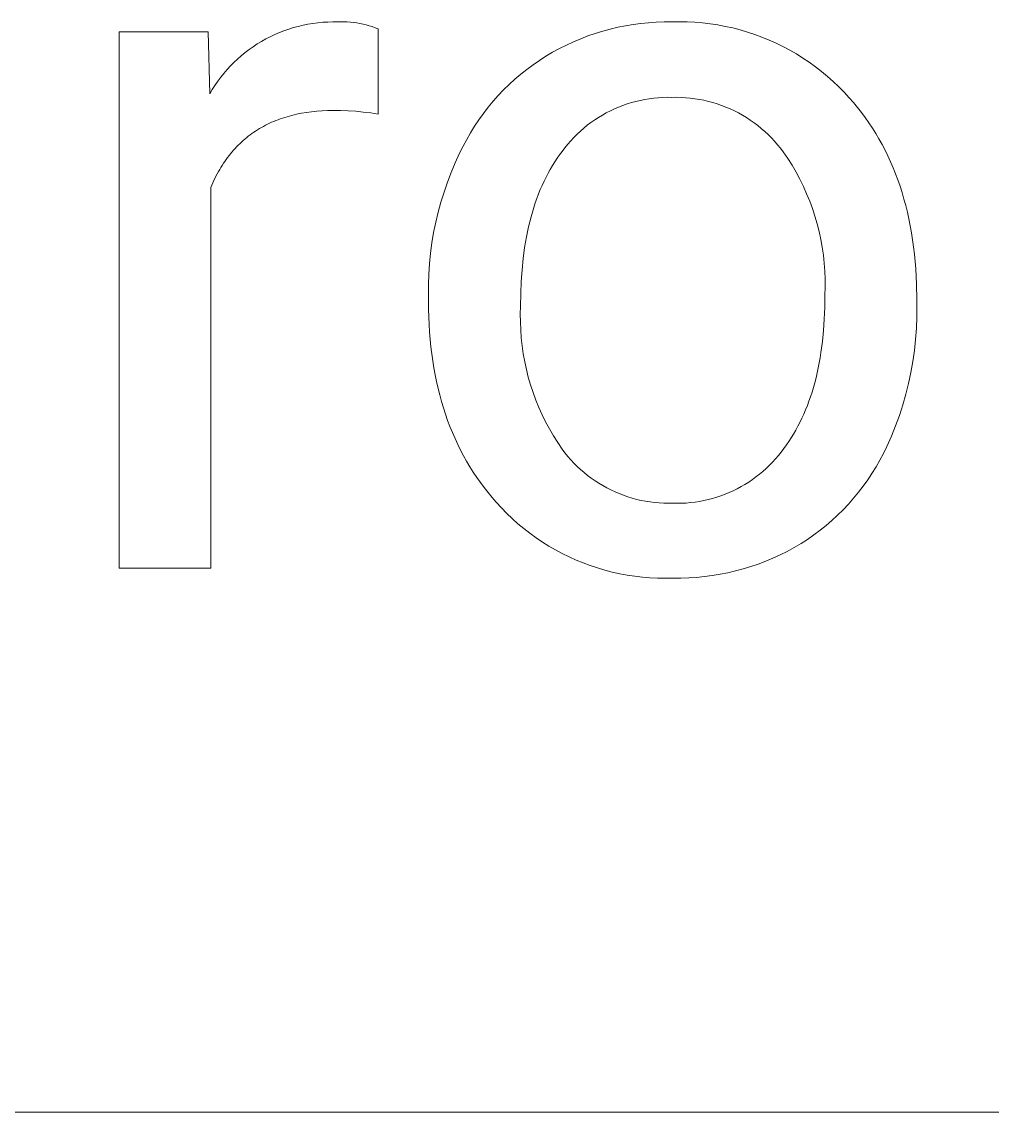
# Model space of a CAD drawing. Header units: millimetres. Extents: x 1102 to 5170, y 19 to 2862.
# Drawn here: x 3914.5 to 3966.2, y 246.9 to 305.1 of the extents above; entities that cross this region are included whole.
import ezdxf

# ---------------------------------------------------------------- set-up
doc = ezdxf.new("R2010")
doc.units = ezdxf.units.MM
doc.header["$MEASUREMENT"] = 0
doc.layers.add('Domyślny', color=7, linetype='Continuous', true_color=0x000000)

msp = doc.modelspace()

# ---------------------------------------------------------------- linework, layer by layer
at = {"layer": 'Domyślny', "color": 18, "lineweight": 15, "true_color": 0x000000}
for p, q in [((3929.204, 304.854), (3929.462, 304.915)), ((3929.462, 304.915), (3929.722, 304.967)), ((3929.722, 304.967), (3929.984, 305.01)), ((3929.984, 305.01), (3930.247, 305.044)), ((3930.247, 305.044), (3930.512, 305.069)), ((3930.512, 305.069), (3930.776, 305.084)), ((3930.776, 305.084), (3931.042, 305.09)), ((3931.042, 305.09), (3931.307, 305.087)), ((3931.307, 305.087), (3931.477, 305.093)), ((3931.477, 305.093), (3931.648, 305.093)), ((3931.648, 305.093), (3931.818, 305.088)), ((3931.818, 305.088), (3931.988, 305.077)), ((3931.988, 305.077), (3932.158, 305.06)), ((3932.158, 305.06), (3932.327, 305.037)), ((3932.327, 305.037), (3932.495, 305.009)), ((3932.495, 305.009), (3932.662, 304.975)), ((3932.662, 304.975), (3932.828, 304.935)), ((3932.828, 304.935), (3932.992, 304.89)), ((3946.664, 304.884), (3947.074, 304.953)), ((3947.074, 304.953), (3947.485, 305.007)), ((3947.485, 305.007), (3947.898, 305.048)), ((3947.898, 305.048), (3948.313, 305.076)), ((3948.313, 305.076), (3948.728, 305.089)), ((3948.728, 305.089), (3949.143, 305.088)), ((3949.143, 305.088), (3949.552, 305.096)), ((3949.552, 305.096), (3949.961, 305.091)), ((3949.961, 305.091), (3950.37, 305.071)), ((3950.37, 305.071), (3950.778, 305.038)), ((3950.778, 305.038), (3951.184, 304.99)), ((3951.184, 304.99), (3951.589, 304.929)), ((3951.589, 304.929), (3951.991, 304.854)), ((3919.643, 275.934), (3919.643, 304.559)), ((3919.643, 304.559), (3924.398, 304.559)), ((3924.398, 304.559), (3924.479, 301.253)), ((3927.714, 304.302), (3927.954, 304.416)), ((3927.954, 304.416), (3928.197, 304.521)), ((3928.197, 304.521), (3928.444, 304.617)), ((3928.444, 304.617), (3928.695, 304.705)), ((3928.695, 304.705), (3928.948, 304.784)), ((3928.948, 304.784), (3929.204, 304.854)), ((3932.992, 304.89), (3933.155, 304.839)), ((3933.155, 304.839), (3933.316, 304.783)), ((3933.316, 304.783), (3933.475, 304.721)), ((3933.475, 304.721), (3933.475, 300.169)), ((3944.276, 304.191), (3944.663, 304.34)), ((3944.663, 304.34), (3945.056, 304.475)), ((3945.056, 304.475), (3945.453, 304.598)), ((3945.453, 304.598), (3945.853, 304.707)), ((3945.853, 304.707), (3946.257, 304.802)), ((3946.257, 304.802), (3946.664, 304.884)), ((3951.991, 304.854), (3952.391, 304.766)), ((3952.391, 304.766), (3952.787, 304.664)), ((3952.787, 304.664), (3953.18, 304.549)), ((3953.18, 304.549), (3953.568, 304.421)), ((3953.568, 304.421), (3953.952, 304.279)), ((3926.582, 303.614), (3926.798, 303.767)), ((3926.798, 303.767), (3927.02, 303.913)), ((3927.02, 303.913), (3927.247, 304.05)), ((3927.247, 304.05), (3927.478, 304.18)), ((3927.478, 304.18), (3927.714, 304.302)), ((3943.146, 303.669), (3943.516, 303.856)), ((3943.516, 303.856), (3943.893, 304.03)), ((3943.893, 304.03), (3944.276, 304.191)), ((3953.952, 304.279), (3954.331, 304.124)), ((3954.331, 304.124), (3954.705, 303.957)), ((3954.705, 303.957), (3955.072, 303.777)), ((3955.072, 303.777), (3955.434, 303.585)), ((3925.966, 303.109), (3926.165, 303.285)), ((3926.165, 303.285), (3926.371, 303.453)), ((3926.371, 303.453), (3926.582, 303.614)), ((3942.076, 303.036), (3942.424, 303.259)), ((3942.424, 303.259), (3942.781, 303.47)), ((3942.781, 303.47), (3943.146, 303.669)), ((3955.434, 303.585), (3955.788, 303.381)), ((3955.788, 303.381), (3956.136, 303.164)), ((3956.136, 303.164), (3956.475, 302.936)), ((3925.407, 302.544), (3925.587, 302.739)), ((3925.587, 302.739), (3925.773, 302.927)), ((3925.773, 302.927), (3925.966, 303.109)), ((3941.404, 302.555), (3941.735, 302.802)), ((3941.735, 302.802), (3942.076, 303.036)), ((3956.475, 302.936), (3956.807, 302.697)), ((3956.807, 302.697), (3957.131, 302.446)), ((3924.909, 301.923), (3925.068, 302.136)), ((3925.068, 302.136), (3925.234, 302.343)), ((3925.234, 302.343), (3925.407, 302.544)), ((3940.461, 301.751), (3940.766, 302.03)), ((3940.766, 302.03), (3941.08, 302.298)), ((3941.08, 302.298), (3941.404, 302.555)), ((3957.131, 302.446), (3957.446, 302.185)), ((3957.446, 302.185), (3957.752, 301.913)), ((3924.479, 301.253), (3924.615, 301.481)), ((3924.615, 301.481), (3924.758, 301.705)), ((3924.758, 301.705), (3924.909, 301.923)), ((3939.881, 301.162), (3940.166, 301.461)), ((3940.166, 301.461), (3940.461, 301.751)), ((3957.752, 301.913), (3958.048, 301.631)), ((3958.048, 301.631), (3958.335, 301.339)), ((3939.342, 300.536), (3939.606, 300.853)), ((3939.606, 300.853), (3939.881, 301.162)), ((3947.222, 300.849), (3946.988, 300.785)), ((3947.458, 300.905), (3947.222, 300.849)), ((3947.695, 300.953), (3947.458, 300.905)), ((3947.934, 300.992), (3947.695, 300.953)), ((3948.175, 301.024), (3947.934, 300.992)), ((3948.416, 301.046), (3948.175, 301.024)), ((3948.658, 301.061), (3948.416, 301.046)), ((3948.9, 301.067), (3948.658, 301.061)), ((3949.143, 301.065), (3948.9, 301.067)), ((3949.389, 301.068), (3949.143, 301.065)), ((3949.635, 301.062), (3949.389, 301.068)), ((3949.88, 301.048), (3949.635, 301.062)), ((3950.125, 301.025), (3949.88, 301.048)), ((3950.369, 300.994), (3950.125, 301.025)), ((3950.612, 300.955), (3950.369, 300.994)), ((3950.853, 300.907), (3950.612, 300.955)), ((3951.093, 300.851), (3950.853, 300.907)), ((3951.33, 300.786), (3951.093, 300.851)), ((3958.335, 301.339), (3958.612, 301.038)), ((3958.612, 301.038), (3958.834, 300.782)), ((3929.639, 300.259), (3929.372, 300.215)), ((3929.912, 300.295), (3929.639, 300.259)), ((3930.191, 300.323), (3929.912, 300.295)), ((3930.476, 300.343), (3930.191, 300.323)), ((3930.766, 300.355), (3930.476, 300.343)), ((3931.063, 300.359), (3930.766, 300.355)), ((3931.467, 300.358), (3931.063, 300.359)), ((3931.87, 300.344), (3931.467, 300.358)), ((3932.273, 300.319), (3931.87, 300.344)), ((3932.675, 300.281), (3932.273, 300.319)), ((3933.076, 300.231), (3932.675, 300.281)), ((3939.089, 300.209), (3939.342, 300.536)), ((3945.86, 300.346), (3945.644, 300.235)), ((3946.079, 300.449), (3945.86, 300.346)), ((3946.302, 300.545), (3946.079, 300.449)), ((3946.528, 300.633), (3946.302, 300.545)), ((3946.756, 300.713), (3946.528, 300.633)), ((3946.988, 300.785), (3946.756, 300.713)), ((3951.565, 300.713), (3951.33, 300.786)), ((3951.797, 300.633), (3951.565, 300.713)), ((3952.027, 300.544), (3951.797, 300.633)), ((3952.253, 300.447), (3952.027, 300.544)), ((3952.476, 300.343), (3952.253, 300.447)), ((3952.695, 300.231), (3952.476, 300.343)), ((3958.834, 300.782), (3959.05, 300.522)), ((3959.05, 300.522), (3959.258, 300.256)), ((3959.258, 300.256), (3959.459, 299.985)), ((3927.671, 299.682), (3927.56, 299.629)), ((3927.783, 299.733), (3927.671, 299.682)), ((3927.896, 299.782), (3927.783, 299.733)), ((3928.011, 299.829), (3927.896, 299.782)), ((3928.127, 299.874), (3928.011, 299.829)), ((3928.245, 299.917), (3928.127, 299.874)), ((3928.364, 299.958), (3928.245, 299.917)), ((3928.485, 299.997), (3928.364, 299.958)), ((3928.607, 300.034), (3928.485, 299.997)), ((3928.731, 300.069), (3928.607, 300.034)), ((3928.856, 300.103), (3928.731, 300.069)), ((3928.983, 300.134), (3928.856, 300.103)), ((3929.111, 300.163), (3928.983, 300.134)), ((3929.372, 300.215), (3929.111, 300.163)), ((3933.475, 300.169), (3933.076, 300.231)), ((3938.617, 299.53), (3938.847, 299.874)), ((3938.847, 299.874), (3939.089, 300.209)), ((3944.825, 299.718), (3944.631, 299.572)), ((3945.023, 299.858), (3944.825, 299.718)), ((3945.226, 299.991), (3945.023, 299.858)), ((3945.433, 300.116), (3945.226, 299.991)), ((3945.644, 300.235), (3945.433, 300.116)), ((3952.91, 300.112), (3952.695, 300.231)), ((3953.121, 299.985), (3952.91, 300.112)), ((3953.327, 299.851), (3953.121, 299.985)), ((3953.528, 299.709), (3953.327, 299.851)), ((3953.725, 299.561), (3953.528, 299.709)), ((3959.459, 299.985), (3959.653, 299.709)), ((3959.653, 299.709), (3959.84, 299.427)), ((3926.732, 299.131), (3926.635, 299.06)), ((3926.83, 299.201), (3926.732, 299.131)), ((3926.93, 299.268), (3926.83, 299.201)), ((3927.031, 299.333), (3926.93, 299.268)), ((3927.134, 299.396), (3927.031, 299.333)), ((3927.239, 299.457), (3927.134, 299.396)), ((3927.344, 299.516), (3927.239, 299.457)), ((3927.452, 299.573), (3927.344, 299.516)), ((3927.56, 299.629), (3927.452, 299.573)), ((3938.193, 298.821), (3938.399, 299.179)), ((3938.399, 299.179), (3938.617, 299.53)), ((3944.084, 299.094), (3943.913, 298.922)), ((3944.261, 299.259), (3944.084, 299.094)), ((3944.443, 299.419), (3944.261, 299.259)), ((3944.631, 299.572), (3944.443, 299.419)), ((3953.916, 299.407), (3953.725, 299.561)), ((3954.102, 299.245), (3953.916, 299.407)), ((3954.282, 299.078), (3954.102, 299.245)), ((3959.84, 299.427), (3960.02, 299.14)), ((3960.02, 299.14), (3960.192, 298.848)), ((3926.086, 298.591), (3925.999, 298.506)), ((3926.173, 298.675), (3926.086, 298.591)), ((3926.263, 298.756), (3926.173, 298.675)), ((3926.354, 298.835), (3926.263, 298.756)), ((3926.446, 298.912), (3926.354, 298.835)), ((3926.54, 298.987), (3926.446, 298.912)), ((3926.635, 299.06), (3926.54, 298.987)), ((3937.999, 298.456), (3938.193, 298.821)), ((3943.589, 298.562), (3943.436, 298.373)), ((3943.748, 298.745), (3943.589, 298.562)), ((3943.913, 298.922), (3943.748, 298.745)), ((3954.456, 298.904), (3954.282, 299.078)), ((3954.624, 298.725), (3954.456, 298.904)), ((3954.786, 298.539), (3954.624, 298.725)), ((3954.941, 298.348), (3954.786, 298.539)), ((3960.192, 298.848), (3960.358, 298.551)), ((3960.358, 298.551), (3960.516, 298.248)), ((3925.513, 297.953), (3925.437, 297.854)), ((3925.59, 298.05), (3925.513, 297.953)), ((3925.669, 298.145), (3925.59, 298.05)), ((3925.749, 298.239), (3925.669, 298.145)), ((3925.831, 298.33), (3925.749, 298.239)), ((3925.914, 298.419), (3925.831, 298.33)), ((3925.999, 298.506), (3925.914, 298.419)), ((3937.583, 297.577), (3937.818, 298.085)), ((3937.818, 298.085), (3937.999, 298.456)), ((3943.154, 297.998), (3943.022, 297.811)), ((3943.291, 298.179), (3943.154, 297.998)), ((3943.436, 298.373), (3943.291, 298.179)), ((3955.09, 298.152), (3954.941, 298.348)), ((3955.329, 297.799), (3955.09, 298.152)), ((3960.516, 298.248), (3960.667, 297.941)), ((3960.667, 297.941), (3960.812, 297.628)), ((3925.149, 297.437), (3925.08, 297.328)), ((3925.219, 297.544), (3925.149, 297.437)), ((3925.29, 297.649), (3925.219, 297.544)), ((3925.363, 297.753), (3925.29, 297.649)), ((3925.437, 297.854), (3925.363, 297.753)), ((3937.366, 297.062), (3937.583, 297.577)), ((3942.771, 297.424), (3942.652, 297.223)), ((3942.895, 297.62), (3942.771, 297.424)), ((3943.022, 297.811), (3942.895, 297.62)), ((3955.556, 297.438), (3955.329, 297.799)), ((3955.771, 297.07), (3955.556, 297.438)), ((3960.812, 297.628), (3960.949, 297.31)), ((3924.885, 296.988), (3924.762, 296.751)), ((3924.948, 297.103), (3924.885, 296.988)), ((3925.014, 297.216), (3924.948, 297.103)), ((3925.08, 297.328), (3925.014, 297.216)), ((3937.166, 296.541), (3937.366, 297.062)), ((3942.427, 296.805), (3942.32, 296.589)), ((3942.537, 297.016), (3942.427, 296.805)), ((3942.652, 297.223), (3942.537, 297.016)), ((3955.972, 296.694), (3955.771, 297.07)), ((3960.949, 297.31), (3961.079, 296.986)), ((3961.079, 296.986), (3961.202, 296.657)), ((3924.645, 296.507), (3924.534, 296.254)), ((3924.534, 296.254), (3924.534, 275.934)), ((3924.762, 296.751), (3924.645, 296.507)), ((3936.983, 296.012), (3937.166, 296.541)), ((3942.219, 296.368), (3942.121, 296.143)), ((3942.32, 296.589), (3942.219, 296.368)), ((3956.161, 296.311), (3955.972, 296.694)), ((3956.335, 295.922), (3956.161, 296.311)), ((3961.202, 296.657), (3961.318, 296.323)), ((3961.318, 296.323), (3961.427, 295.984)), ((3936.818, 295.478), (3936.983, 296.012)), ((3941.939, 295.676), (3941.854, 295.436)), ((3942.028, 295.912), (3941.939, 295.676)), ((3942.121, 296.143), (3942.028, 295.912)), ((3956.497, 295.527), (3956.335, 295.922)), ((3961.427, 295.984), (3961.529, 295.64)), ((3961.529, 295.64), (3961.623, 295.29)), ((3936.671, 294.939), (3936.818, 295.478)), ((3941.774, 295.19), (3941.698, 294.94)), ((3941.854, 295.436), (3941.774, 295.19)), ((3956.644, 295.127), (3956.497, 295.527)), ((3956.777, 294.722), (3956.644, 295.127)), ((3961.623, 295.29), (3961.711, 294.935)), ((3936.542, 294.396), (3936.671, 294.939)), ((3941.626, 294.684), (3941.559, 294.424)), ((3941.698, 294.94), (3941.626, 294.684)), ((3956.896, 294.312), (3956.777, 294.722)), ((3961.711, 294.935), (3961.792, 294.575)), ((3961.792, 294.575), (3961.865, 294.21)), ((3936.431, 293.848), (3936.542, 294.396)), ((3941.437, 293.889), (3941.382, 293.614)), ((3941.496, 294.159), (3941.437, 293.889)), ((3941.559, 294.424), (3941.496, 294.159)), ((3957.001, 293.899), (3956.896, 294.312)), ((3957.091, 293.482), (3957.001, 293.899)), ((3961.865, 294.21), (3961.932, 293.839)), ((3936.264, 292.743), (3936.338, 293.297)), ((3936.338, 293.297), (3936.431, 293.848)), ((3941.332, 293.334), (3941.287, 293.049)), ((3941.382, 293.614), (3941.332, 293.334)), ((3957.167, 293.062), (3957.091, 293.482)), ((3961.932, 293.839), (3961.991, 293.463)), ((3961.991, 293.463), (3962.044, 293.082)), ((3936.208, 292.187), (3936.264, 292.743)), ((3941.287, 293.049), (3941.208, 292.464)), ((3957.228, 292.64), (3957.167, 293.062)), ((3962.044, 293.082), (3962.089, 292.696)), ((3962.089, 292.696), (3962.128, 292.304)), ((3936.171, 291.629), (3936.208, 292.187)), ((3941.208, 292.464), (3941.147, 291.86)), ((3957.274, 292.216), (3957.228, 292.64)), ((3957.306, 291.791), (3957.274, 292.216)), ((3962.128, 292.304), (3962.159, 291.908)), ((3936.152, 291.071), (3936.171, 291.629)), ((3941.147, 291.86), (3941.104, 291.236)), ((3957.323, 291.365), (3957.306, 291.791)), ((3962.159, 291.908), (3962.184, 291.506)), ((3936.151, 290.512), (3936.152, 291.071)), ((3941.104, 291.236), (3941.078, 290.593)), ((3957.324, 290.938), (3957.323, 291.365)), ((3962.184, 291.506), (3962.201, 291.098)), ((3962.201, 291.098), (3962.215, 290.268)), ((3936.151, 290.173), (3936.151, 290.512)), ((3941.078, 290.593), (3941.069, 289.929)), ((3957.303, 289.863), (3957.311, 290.512)), ((3957.311, 290.512), (3957.324, 290.938)), ((3936.155, 289.758), (3936.151, 290.173)), ((3941.069, 289.929), (3941.056, 289.503)), ((3957.278, 289.233), (3957.303, 289.863)), ((3962.215, 289.929), (3962.214, 289.335)), ((3962.215, 290.268), (3962.215, 289.929)), ((3936.166, 289.348), (3936.155, 289.758)), ((3936.183, 288.943), (3936.166, 289.348)), ((3941.056, 289.503), (3941.057, 289.077)), ((3957.235, 288.621), (3957.278, 289.233)), ((3962.214, 289.335), (3962.192, 288.741)), ((3936.208, 288.544), (3936.183, 288.943)), ((3941.057, 289.077), (3941.074, 288.65)), ((3941.074, 288.65), (3941.105, 288.225)), ((3957.176, 288.028), (3957.235, 288.621)), ((3962.192, 288.741), (3962.149, 288.149)), ((3936.241, 288.149), (3936.208, 288.544)), ((3936.28, 287.76), (3936.241, 288.149)), ((3941.105, 288.225), (3941.151, 287.801)), ((3962.149, 288.149), (3962.086, 287.558)), ((3936.326, 287.376), (3936.28, 287.76)), ((3941.151, 287.801), (3941.212, 287.379)), ((3957.055, 287.172), (3957.1, 287.452)), ((3957.1, 287.452), (3957.176, 288.028)), ((3962.086, 287.558), (3962.002, 286.97)), ((3936.379, 286.998), (3936.326, 287.376)), ((3936.44, 286.624), (3936.379, 286.998)), ((3941.212, 287.379), (3941.288, 286.959)), ((3941.288, 286.959), (3941.378, 286.542)), ((3956.953, 286.624), (3957.006, 286.896)), ((3957.006, 286.896), (3957.055, 287.172)), ((3962.002, 286.97), (3961.899, 286.385)), ((3936.507, 286.256), (3936.44, 286.624)), ((3941.378, 286.542), (3941.483, 286.129)), ((3956.834, 286.094), (3956.896, 286.357)), ((3956.896, 286.357), (3956.953, 286.624)), ((3961.899, 286.385), (3961.775, 285.803)), ((3936.582, 285.893), (3936.507, 286.256)), ((3936.664, 285.535), (3936.582, 285.893)), ((3941.483, 286.129), (3941.602, 285.719)), ((3941.602, 285.719), (3941.735, 285.314)), ((3956.697, 285.583), (3956.768, 285.837)), ((3956.768, 285.837), (3956.834, 286.094)), ((3961.775, 285.803), (3961.63, 285.227)), ((3936.752, 285.182), (3936.664, 285.535)), ((3936.848, 284.835), (3936.752, 285.182)), ((3941.735, 285.314), (3941.882, 284.914)), ((3956.544, 285.09), (3956.623, 285.335)), ((3956.623, 285.335), (3956.697, 285.583)), ((3961.63, 285.227), (3961.467, 284.656)), ((3936.951, 284.492), (3936.848, 284.835)), ((3941.882, 284.914), (3942.044, 284.519)), ((3956.28, 284.385), (3956.372, 284.616)), ((3956.372, 284.616), (3956.46, 284.851)), ((3956.46, 284.851), (3956.544, 285.09)), ((3961.467, 284.656), (3961.283, 284.091)), ((3937.061, 284.155), (3936.951, 284.492)), ((3937.178, 283.823), (3937.061, 284.155)), ((3942.044, 284.519), (3942.219, 284.13)), ((3942.219, 284.13), (3942.407, 283.747)), ((3956.083, 283.938), (3956.184, 284.159)), ((3956.184, 284.159), (3956.28, 284.385)), ((3961.283, 284.091), (3961.08, 283.532)), ((3937.301, 283.496), (3937.178, 283.823)), ((3937.432, 283.174), (3937.301, 283.496)), ((3942.407, 283.747), (3942.609, 283.371)), ((3955.754, 283.301), (3955.868, 283.509)), ((3955.868, 283.509), (3955.977, 283.721)), ((3955.977, 283.721), (3956.083, 283.938)), ((3961.08, 283.532), (3960.858, 282.981)), ((3937.57, 282.858), (3937.432, 283.174)), ((3937.715, 282.546), (3937.57, 282.858)), ((3942.609, 283.371), (3942.823, 283.003)), ((3942.823, 283.003), (3943.051, 282.642)), ((3955.385, 282.705), (3955.512, 282.899)), ((3955.512, 282.899), (3955.635, 283.097)), ((3955.635, 283.097), (3955.754, 283.301)), ((3960.858, 282.981), (3960.617, 282.438)), ((3937.867, 282.24), (3937.715, 282.546)), ((3938.026, 281.939), (3937.867, 282.24)), ((3943.051, 282.642), (3943.291, 282.289)), ((3943.291, 282.289), (3943.438, 282.094)), ((3954.976, 282.139), (3955.117, 282.33)), ((3955.117, 282.33), (3955.253, 282.515)), ((3955.253, 282.515), (3955.385, 282.705)), ((3960.617, 282.438), (3960.436, 282.067)), ((3938.192, 281.643), (3938.026, 281.939)), ((3938.364, 281.352), (3938.192, 281.643)), ((3943.438, 282.094), (3943.592, 281.905)), ((3943.592, 281.905), (3943.753, 281.721)), ((3943.753, 281.721), (3943.92, 281.543)), ((3954.515, 281.598), (3954.674, 281.773)), ((3954.674, 281.773), (3954.828, 281.954)), ((3954.828, 281.954), (3954.976, 282.139)), ((3960.244, 281.702), (3960.039, 281.344)), ((3960.436, 282.067), (3960.244, 281.702)), ((3938.544, 281.066), (3938.364, 281.352)), ((3938.731, 280.785), (3938.544, 281.066)), ((3943.92, 281.543), (3944.093, 281.37)), ((3944.093, 281.37), (3944.272, 281.204)), ((3944.272, 281.204), (3944.456, 281.044)), ((3953.819, 280.954), (3954.001, 281.106)), ((3954.001, 281.106), (3954.178, 281.264)), ((3954.178, 281.264), (3954.349, 281.428)), ((3954.349, 281.428), (3954.515, 281.598)), ((3960.039, 281.344), (3959.821, 280.993)), ((3938.925, 280.509), (3938.731, 280.785)), ((3939.125, 280.239), (3938.925, 280.509)), ((3944.456, 281.044), (3944.646, 280.891)), ((3944.646, 280.891), (3944.841, 280.744)), ((3944.841, 280.744), (3945.041, 280.604)), ((3945.041, 280.604), (3945.246, 280.471)), ((3945.246, 280.471), (3945.456, 280.345)), ((3953.043, 280.41), (3953.244, 280.536)), ((3953.244, 280.536), (3953.44, 280.669)), ((3953.44, 280.669), (3953.632, 280.808)), ((3953.632, 280.808), (3953.819, 280.954)), ((3959.593, 280.649), (3959.352, 280.314)), ((3959.821, 280.993), (3959.593, 280.649)), ((3939.333, 279.973), (3939.125, 280.239)), ((3939.547, 279.713), (3939.333, 279.973)), ((3945.456, 280.345), (3945.669, 280.227)), ((3945.669, 280.227), (3945.887, 280.116)), ((3945.887, 280.116), (3946.108, 280.012)), ((3946.108, 280.012), (3946.333, 279.917)), ((3946.333, 279.917), (3946.561, 279.829)), ((3951.981, 279.885), (3952.201, 279.976)), ((3952.201, 279.976), (3952.417, 280.074)), ((3952.417, 280.074), (3952.629, 280.179)), ((3952.629, 280.179), (3952.838, 280.291)), ((3952.838, 280.291), (3953.043, 280.41)), ((3959.101, 279.987), (3958.838, 279.668)), ((3959.352, 280.314), (3959.101, 279.987)), ((3939.768, 279.458), (3939.547, 279.713)), ((3940.043, 279.157), (3939.768, 279.458)), ((3946.561, 279.829), (3946.791, 279.749)), ((3946.791, 279.749), (3947.025, 279.677)), ((3947.025, 279.677), (3947.261, 279.613)), ((3947.261, 279.613), (3947.498, 279.558)), ((3947.498, 279.558), (3947.738, 279.511)), ((3947.738, 279.511), (3947.979, 279.472)), ((3947.979, 279.472), (3948.221, 279.441)), ((3948.221, 279.441), (3948.465, 279.419)), ((3948.465, 279.419), (3948.709, 279.406)), ((3948.709, 279.406), (3948.953, 279.4)), ((3948.953, 279.4), (3949.197, 279.404)), ((3949.197, 279.404), (3949.434, 279.4)), ((3949.434, 279.4), (3949.671, 279.405)), ((3949.671, 279.405), (3949.908, 279.417)), ((3949.908, 279.417), (3950.144, 279.438)), ((3950.144, 279.438), (3950.379, 279.466)), ((3950.379, 279.466), (3950.614, 279.503)), ((3950.614, 279.503), (3950.847, 279.547)), ((3950.847, 279.547), (3951.078, 279.599)), ((3951.078, 279.599), (3951.307, 279.659)), ((3951.307, 279.659), (3951.534, 279.727)), ((3951.534, 279.727), (3951.759, 279.802)), ((3951.759, 279.802), (3951.981, 279.885)), ((3958.565, 279.359), (3958.282, 279.059)), ((3958.838, 279.668), (3958.565, 279.359)), ((3940.328, 278.865), (3940.043, 279.157)), ((3940.623, 278.583), (3940.328, 278.865)), ((3957.988, 278.768), (3957.685, 278.488)), ((3958.282, 279.059), (3957.988, 278.768)), ((3940.928, 278.312), (3940.623, 278.583)), ((3941.241, 278.051), (3940.928, 278.312)), ((3957.373, 278.219), (3957.052, 277.96)), ((3957.685, 278.488), (3957.373, 278.219)), ((3941.563, 277.8), (3941.241, 278.051)), ((3941.893, 277.561), (3941.563, 277.8)), ((3942.231, 277.333), (3941.893, 277.561)), ((3956.722, 277.711), (3956.384, 277.475)), ((3957.052, 277.96), (3956.722, 277.711)), ((3942.577, 277.117), (3942.231, 277.333)), ((3942.93, 276.913), (3942.577, 277.117)), ((3955.673, 277.037), (3955.301, 276.837)), ((3956.038, 277.25), (3955.673, 277.037)), ((3956.384, 277.475), (3956.038, 277.25)), ((3943.29, 276.721), (3942.93, 276.913)), ((3943.656, 276.541), (3943.29, 276.721)), ((3944.028, 276.374), (3943.656, 276.541)), ((3954.539, 276.474), (3954.149, 276.311)), ((3954.923, 276.649), (3954.539, 276.474)), ((3955.301, 276.837), (3954.923, 276.649)), ((3924.534, 275.934), (3919.643, 275.934)), ((3944.405, 276.219), (3944.028, 276.374)), ((3944.787, 276.077), (3944.405, 276.219)), ((3945.174, 275.949), (3944.787, 276.077)), ((3945.566, 275.833), (3945.174, 275.949)), ((3945.96, 275.731), (3945.566, 275.833)), ((3952.951, 275.902), (3952.543, 275.792)), ((3953.355, 276.025), (3952.951, 275.902)), ((3953.754, 276.162), (3953.355, 276.025)), ((3954.149, 276.311), (3953.754, 276.162)), ((3946.359, 275.643), (3945.96, 275.731)), ((3946.759, 275.568), (3946.359, 275.643)), ((3947.163, 275.507), (3946.759, 275.568)), ((3947.568, 275.459), (3947.163, 275.507)), ((3947.974, 275.425), (3947.568, 275.459)), ((3948.381, 275.406), (3947.974, 275.425)), ((3948.789, 275.399), (3948.381, 275.406)), ((3949.197, 275.407), (3948.789, 275.399)), ((3949.619, 275.407), (3949.197, 275.407)), ((3950.041, 275.421), (3949.619, 275.407)), ((3950.463, 275.448), (3950.041, 275.421)), ((3950.883, 275.489), (3950.463, 275.448)), ((3951.301, 275.545), (3950.883, 275.489)), ((3951.718, 275.614), (3951.301, 275.545)), ((3952.132, 275.696), (3951.718, 275.614)), ((3952.543, 275.792), (3952.132, 275.696)), ((3632.562, 246.908), (5169.928, 246.908))]:
    msp.add_line(p, q, dxfattribs=at)

doc.saveas('drawing.dxf')
